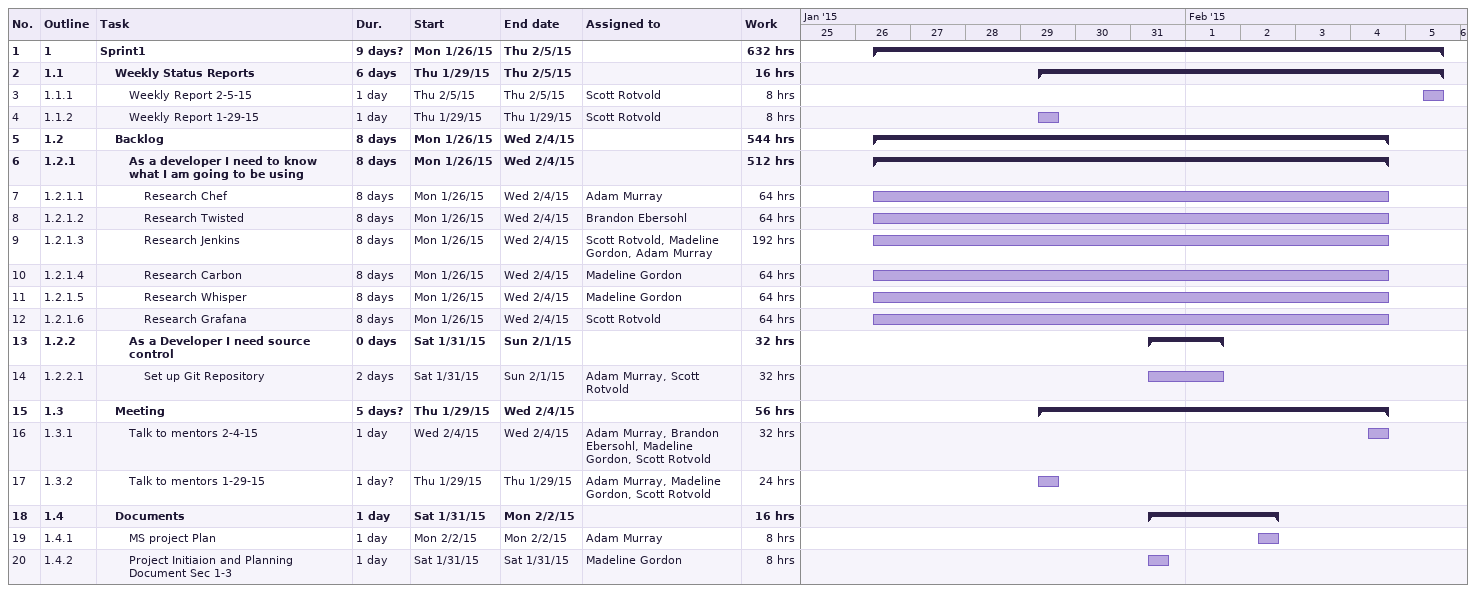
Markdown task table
| ID | WBS | Task | Duration | Start | Finish | Resources | Work (h) |
|---|---|---|---|---|---|---|---|
| 1 | 1 | **Sprint1** | 9d? | 2015-01-26 | 2015-02-05 |  | 632 |
| 2 | 1.1 | **Weekly Status Reports** | 6d | 2015-01-29 | 2015-02-05 |  | 16 |
| 3 | 1.1.1 | Weekly Report 2-5-15 | 1d | 2015-02-05 | 2015-02-05 | Scott Rotvold | 8 |
| 4 | 1.1.2 | Weekly Report 1-29-15 | 1d | 2015-01-29 | 2015-01-29 | Scott Rotvold | 8 |
| 5 | 1.2 | **Backlog** | 8d | 2015-01-26 | 2015-02-04 |  | 544 |
| 6 | 1.2.1 | **As a developer I need to know what I am going to be using** | 8d | 2015-01-26 | 2015-02-04 |  | 512 |
| 7 | 1.2.1.1 | Research Chef | 8d | 2015-01-26 | 2015-02-04 | Adam Murray | 64 |
| 8 | 1.2.1.2 | Research Twisted | 8d | 2015-01-26 | 2015-02-04 | Brandon Ebersohl | 64 |
| 9 | 1.2.1.3 | Research Jenkins | 8d | 2015-01-26 | 2015-02-04 | Scott Rotvold, Madeline Gordon, Adam Murray | 192 |
| 10 | 1.2.1.4 | Research Carbon | 8d | 2015-01-26 | 2015-02-04 | Madeline Gordon | 64 |
| 11 | 1.2.1.5 | Research Whisper | 8d | 2015-01-26 | 2015-02-04 | Madeline Gordon | 64 |
| 12 | 1.2.1.6 | Research Grafana | 8d | 2015-01-26 | 2015-02-04 | Scott Rotvold | 64 |
| 13 | 1.2.2 | **As a Developer I need source control** | 0d | 2015-01-31 | 2015-02-01 |  | 32 |
| 14 | 1.2.2.1 | Set up Git Repository | 2d | 2015-01-31 | 2015-02-01 | Adam Murray, Scott Rotvold | 32 |
| 15 | 1.3 | **Meeting** | 5d? | 2015-01-29 | 2015-02-04 |  | 56 |
| 16 | 1.3.1 | Talk to mentors 2-4-15 | 1d | 2015-02-04 | 2015-02-04 | Adam Murray, Brandon Ebersohl, Madeline Gordon, Scott Rotvold | 32 |
| 17 | 1.3.2 | Talk to mentors 1-29-15 | 1d? | 2015-01-29 | 2015-01-29 | Adam Murray, Madeline Gordon, Scott Rotvold | 24 |
| 18 | 1.4 | **Documents** | 1d | 2015-01-31 | 2015-02-02 |  | 16 |
| 19 | 1.4.1 | MS project Plan | 1d | 2015-02-02 | 2015-02-02 | Adam Murray | 8 |
| 20 | 1.4.2 | Project Initiaion and Planning Document Sec 1-3 | 1d | 2015-01-31 | 2015-01-31 | Madeline Gordon | 8 |
